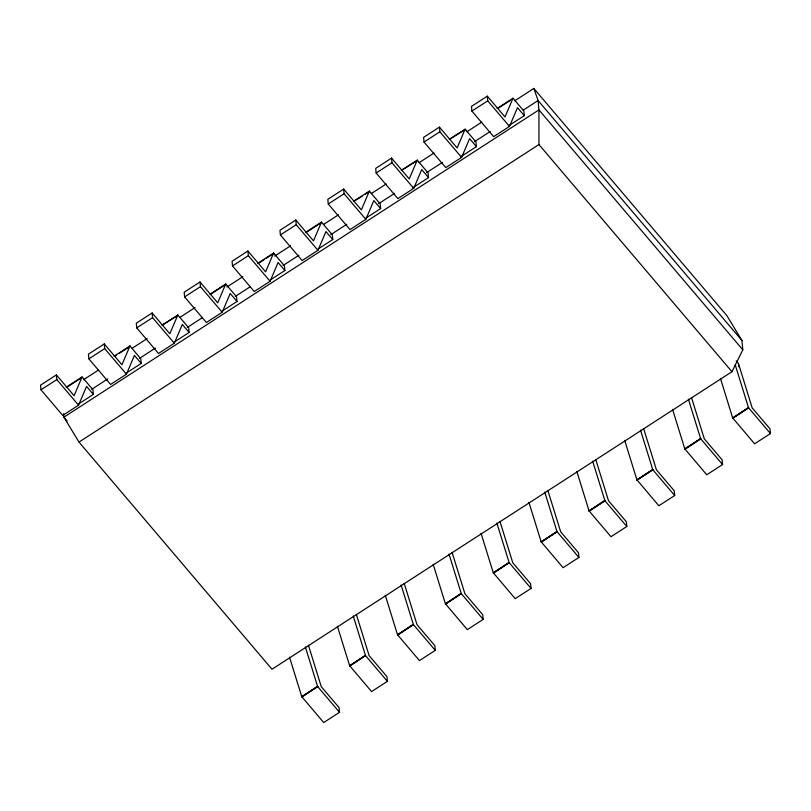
<?xml version="1.0" encoding="UTF-8"?>
<svg xmlns="http://www.w3.org/2000/svg" width="811" height="811" viewBox="0 0 811 811"><rect width="100%" height="100%" fill="white"/><g stroke="black" fill="none" stroke-linecap="round" stroke-linejoin="round"><path stroke-width="1.22" d="M738.547 366.734L738.476 363.521L736.216 360.915M93.356 394.41L92.93 389.736L82.073 376.953L74.075 395.717L56.385 374.905L40.55 385.144L40.976 389.817L62.721 415.414L78.555 405.176L86.554 386.411L93.356 394.41L78.576 403.969M141.236 363.44L140.81 358.766L129.953 345.973L121.954 364.747L104.264 343.935L88.429 354.174L88.855 358.847L110.6 384.444L126.435 374.206L134.433 355.431L141.236 363.44L126.455 372.999M189.115 332.469L188.689 327.786L177.832 315.003L169.834 333.777L152.144 312.955L136.309 323.204L136.735 327.877L158.48 353.474L174.314 343.225L182.313 324.461L189.115 332.469L174.335 342.029M236.994 301.489L236.569 296.816L225.711 284.032L217.713 302.807L200.023 281.985L184.188 292.234L184.614 296.907L206.369 322.504L222.204 312.255L230.202 293.491L236.994 301.489L222.214 311.049M284.874 270.519L284.448 265.846L273.591 253.062L265.592 271.827L247.913 251.015L232.078 261.254L232.504 265.937L254.249 291.524L270.083 281.285L278.082 262.521L284.874 270.519L270.104 280.079M332.763 239.549L332.338 234.876L321.48 222.082L313.472 240.857L295.792 220.045L279.957 230.283L280.383 234.957L302.128 260.554L317.963 250.315L325.961 231.551L332.763 239.549L317.983 249.109M380.643 208.579L380.217 203.896L369.36 191.112L361.361 209.887L343.671 189.075L327.837 199.313L328.262 203.987L350.007 229.584L365.842 219.345L373.841 200.57L380.643 208.579L365.862 218.139M428.522 177.599L428.096 172.925L417.239 160.142L409.241 178.917L391.551 158.094L375.716 168.343L376.142 173.017L397.887 198.614L413.722 188.365L421.72 169.6L428.522 177.599L412.687 187.848M476.402 146.629L475.976 141.955L465.119 129.172L457.12 147.947L439.43 127.124L423.595 137.363L424.021 142.047L445.766 167.634L461.601 157.395L469.599 138.63L476.402 146.629L460.567 156.878M524.281 115.659L523.855 110.985L512.998 98.202L505 116.966L487.31 96.154L471.475 106.393L471.901 111.066L493.646 136.664L509.48 126.425L517.479 107.66L524.281 115.659L508.446 125.898M63.572 413.671L63.887 417.178L78.991 442.086L271.999 669.237L731.958 371.712L742.805 349.845L741.953 340.498L726.849 315.601L533.841 88.44L514.721 100.817M40.976 389.817L56.811 379.578L56.385 374.905M88.855 358.847L104.69 348.608L104.264 343.935M136.735 327.877L152.569 317.638L152.144 312.955M184.614 296.907L200.449 286.658L200.023 281.985M232.504 265.937L248.338 255.688L247.913 251.015M280.383 234.957L296.218 224.718L295.792 220.045M328.262 203.987L344.097 193.748L343.671 189.075M376.142 173.017L391.977 162.778L391.551 158.094M424.021 142.047L439.856 131.798L439.43 127.124M471.901 111.066L487.735 100.828L487.31 96.154M66.238 387.192L82.073 376.953M129.953 345.973L114.118 356.222L116.48 355.157M177.832 315.003L161.997 325.241L178.085 315.307M209.877 294.271L225.711 284.032M257.756 263.301L273.591 253.062M305.646 232.331L321.48 222.082M369.36 191.112L353.525 201.361L362.223 196.201M417.239 160.142L401.404 170.381L417.493 160.446M465.119 129.172L449.284 139.411L465.372 129.476M497.163 108.441L512.998 98.202M66.492 387.496L81.272 377.936M119.653 353.109L130.206 346.287M211.184 293.896L225.965 284.337M259.074 262.926L264.345 259.51M266.464 258.141L273.844 253.367M305.899 232.635L320.669 223.076M365.386 194.153L369.613 191.416M498.471 108.066L510.089 100.554M83.452 379.791L98.324 370.171M132.315 348.183L147.186 338.562M180.113 317.263L194.985 307.643M226.857 287.023L242.783 276.723M274.655 256.104L290.591 245.794M323.518 224.495L338.39 214.874M371.316 193.576L386.188 183.955M419.125 162.656L433.997 153.036M466.923 131.737L481.795 122.116M91.734 389.27L107.67 378.96M139.553 358.34L155.499 348.02M187.382 327.401L202.253 317.78M235.2 296.471L250.082 286.841M283.019 265.532L298.965 255.222M330.847 234.592L346.784 224.282M378.666 203.662L394.612 193.353M426.495 172.723L442.431 162.413M474.313 141.793L490.25 131.483M523.196 110.174L538.078 100.544L533.841 88.44M78.991 442.086L538.95 144.551L538.93 109.901L538.078 100.544L741.953 340.498M308.454 645.333L321.257 686.643L339.099 707.638L339.525 712.311L323.69 722.56L301.743 696.639L317.577 686.4L305.362 646.965M356.343 614.363L369.137 655.663L386.979 676.668L387.405 681.341L371.57 691.58L349.622 665.669L365.457 655.42L353.241 615.985M404.223 583.393L417.016 624.693L434.858 645.688L435.284 650.371L419.449 660.61L397.502 634.699L413.336 624.45L401.121 585.015M452.102 552.413L464.896 593.723L482.738 614.718L483.163 619.391L467.329 629.64L445.381 603.719L461.216 593.48L449 554.045M499.981 521.443L512.775 562.753L530.617 583.748L531.043 588.421L515.208 598.67L493.27 572.748L509.105 562.51L496.879 523.075M547.861 490.473L560.665 531.773L578.496 552.778L578.922 557.451L563.087 567.69L541.15 541.778L556.985 531.54L544.759 492.105M595.74 459.502L608.544 500.803L626.386 521.808L626.812 526.481L610.977 536.72L589.029 510.808L604.864 500.559L592.648 461.124M643.62 428.532L656.423 469.833L674.265 490.827L674.691 495.511L658.856 505.75L636.909 479.828L652.743 469.589L640.528 430.154M691.509 397.552L704.303 438.863L722.145 459.857L722.571 464.531L706.736 474.78L684.788 448.858L700.623 438.619L688.407 399.184M738.659 364.22L752.182 407.892L770.024 428.887L770.45 433.561L754.615 443.799L732.668 417.888L748.502 407.649L735.172 364.626M301.925 696.811L317.577 686.4M349.805 665.841L365.457 655.42M397.694 634.871L413.336 624.45M445.574 603.901L461.216 593.48M493.453 572.921L509.105 562.51M541.332 541.951L556.985 531.54M589.212 510.981L604.864 500.559M637.091 480.011L652.743 469.589M684.971 449.03L700.623 438.619M732.85 418.06L748.502 407.649M301.945 696.963L317.76 686.572M349.825 665.993L365.639 655.602M397.704 635.013L413.529 624.622M445.584 604.043L461.408 593.652M493.463 573.073L509.288 562.682M541.342 542.103L557.167 531.712M589.222 511.123L605.047 500.732M637.111 480.153L652.926 469.762M684.991 449.182L700.805 438.792M732.87 418.212L748.685 407.821M742.805 349.845L538.93 109.901L63.887 417.178L67.161 421.041M538.95 144.551L731.958 371.712M487.735 100.828L509.48 126.425M748.705 407.963L770.45 433.561M439.856 131.798L461.601 157.395M700.826 438.944L722.571 464.531M391.977 162.778L413.722 188.365M652.946 469.914L674.691 495.511M344.097 193.748L365.842 219.345M605.057 500.884L626.812 526.481M296.218 224.718L317.963 250.315M557.177 531.854L578.922 557.451M248.338 255.688L270.083 281.285M509.298 562.824L531.043 588.421M200.449 286.658L222.204 312.255M461.418 593.804L483.163 619.391M152.569 317.638L174.314 343.225M413.539 624.774L435.284 650.371M104.69 348.608L126.435 374.206M365.66 655.744L387.405 681.341M56.811 379.578L78.555 405.176M317.78 686.714L339.525 712.311M720.452 378.453L732.668 417.888M672.572 409.423L684.788 448.858M624.693 440.393L636.909 479.828M576.814 471.373L589.029 510.808M528.924 502.344L541.15 541.778M481.045 533.314L493.27 572.748M433.165 564.284L445.381 603.719M385.286 595.264L397.502 634.699M337.406 626.234L349.622 665.669M289.527 657.204L301.743 696.639"/></g></svg>
